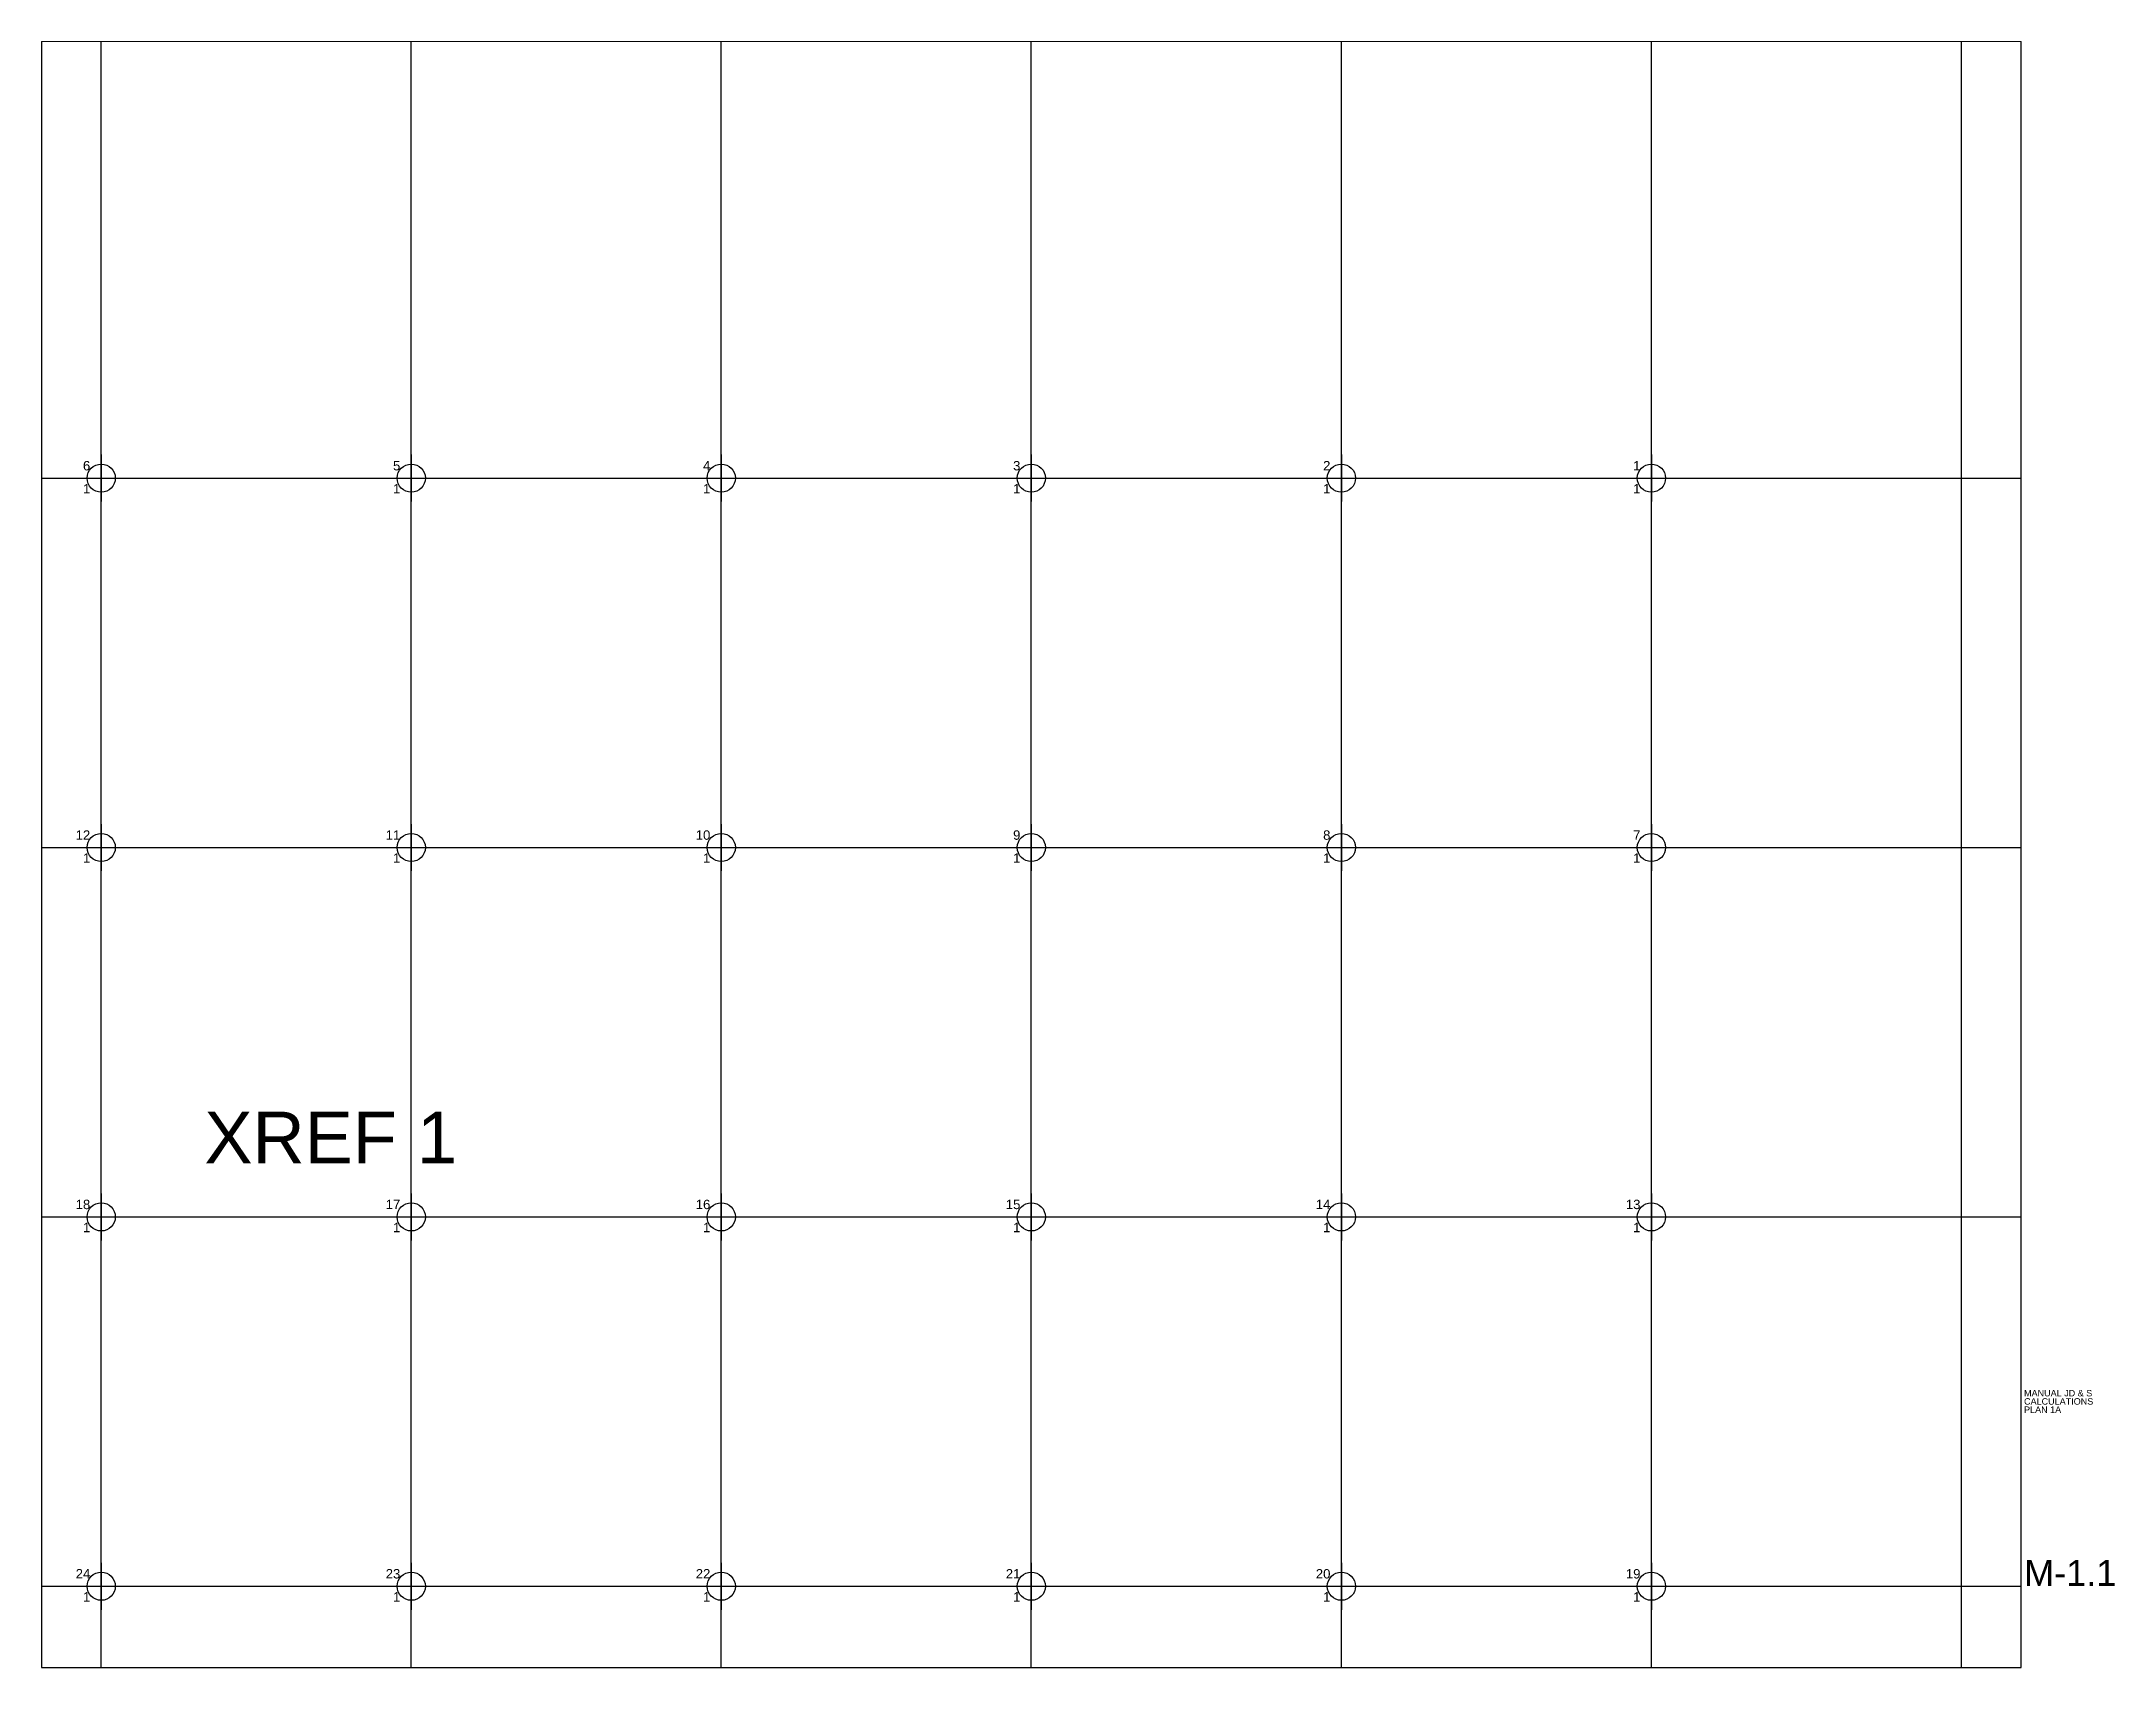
# Paper-space layout 'M-1.1' of a CAD drawing. Header units: inches. Extents: x 0.8 to 40.9, y -0.9 to 30.6.
# The model-space entities are those that its viewports show. They can reach past a viewport. Long polylines and large blocks are cut down to what shows.
import ezdxf
from ezdxf.enums import TextEntityAlignment as Align

# ---------------------------------------------------------------- set-up
doc = ezdxf.new("R2010")
doc.units = ezdxf.units.IN
doc.header["$MEASUREMENT"] = 0
doc.layers.add('GEC_DESCRIPTION_TITLE', color=3, linetype='Continuous')
doc.layers.add('GEC_VIEWPORT', color=253, linetype='Continuous', plot=False)
doc.layers.add('M_NOPRINT', color=3, linetype='Continuous', plot=False)
doc.styles.add('A2', font='arial.ttf', dxfattribs={"width": 0.85})
doc.styles.add('shbd-text', font='arial.ttf')
doc.styles.get("Standard").update_dxf_attribs({"font": 'arial.ttf'})

# ---------------------------------------------------------------- blocks, each defined once
blk = doc.blocks.new('Sheet-Info')
at = {"color": 2, "linetype": 'Continuous', "style": 'A2'}
for tag, p in [('SHT_NAME_1', (39.131, 4.377)), ('SHT_NAME_2', (39.131, 4.217)), ('SHT_NAME_3', (39.131, 4.057)), ('SHT_NAME_4', (39.131, 3.88)), ('SHT_NAME_5', (39.131, 3.704)), ('ENGINEER', (40.24, 2.424)), ('DRAFTER', (40.24, 2.151))]:
    blk.add_attdef(tag, p, '', height=0.125, dxfattribs=at)
at = {"color": 3, "linetype": 'Continuous', "ltscale": 12, "style": 'shbd-text'}
blk.add_attdef('SHT-NO.', (39.131, 0.709), '', height=0.5, dxfattribs=at)
blk = doc.blocks.new('S_COOR')
for p, q in [((0, 5), (0, -5)), ((-5, 0), (5, 0))]:
    blk.add_line(p, q)
blk.add_circle((0, 0), 3)
for tag, p in [('ID2', (-2.33, 1.65)), ('ID1', (-2.33, -3.26))]:
    blk.add_attdef(tag, text='', height=2).set_placement(p, align=Align.RIGHT)

msp = doc.modelspace()

# ---------------------------------------------------------------- linework, layer by layer
at = {"layer": 'GEC_VIEWPORT', "color": 1}
for p, q in [((45.156, -8.477), (45.156, 23)), ((51.156, -8.477), (51.156, 23)), ((57.156, -8.477), (57.156, 23)), ((63.156, -8.477), (63.156, 23)), ((69.156, -8.477), (69.156, 23)), ((75.156, -8.477), (75.156, 23)), ((81.156, -8.477), (81.156, 23))]:
    msp.add_line(p, q, dxfattribs=at)
for p in [(19.156, 14.546), (19.156, 7.396), (19.156, 0.246), (19.156, -6.904)]:
    msp.add_xline(p, (1, 0), dxfattribs=at)
at = {"layer": 'GEC_VIEWPORT', "color": 140}
msp.add_lwpolyline([(44, -8.477), (82.312, -8.477), (82.312, 23), (44, 23)], close=True, dxfattribs=at)

# ---------------------------------------------------------------- block references
at = {"layer": 'M_NOPRINT', "xscale": 0.09090909090909091, "yscale": 0.09090909090909091, "zscale": 0.09090909090909091}
for p, values in [((45.156, 14.546), {'ID1': '1', 'ID2': ' 6'}), ((51.156, 14.546), {'ID1': '1', 'ID2': ' 5'}), ((57.156, 14.546), {'ID1': '1', 'ID2': ' 4'}), ((63.156, 14.546), {'ID1': '1', 'ID2': ' 3'}), ((69.156, 14.546), {'ID1': '1', 'ID2': ' 2'}), ((75.156, 14.546), {'ID1': '1', 'ID2': '1'}), ((45.156, 7.396), {'ID1': '1', 'ID2': ' 12'}), ((51.156, 7.396), {'ID1': '1', 'ID2': ' 11'}), ((57.156, 7.396), {'ID1': '1', 'ID2': ' 10'}), ((63.156, 7.396), {'ID1': '1', 'ID2': ' 9'}), ((69.156, 7.396), {'ID1': '1', 'ID2': ' 8'}), ((75.156, 7.396), {'ID1': '1', 'ID2': ' 7'}), ((45.156, 0.246), {'ID1': '1', 'ID2': ' 18'}), ((51.156, 0.246), {'ID1': '1', 'ID2': ' 17'}), ((57.156, 0.246), {'ID1': '1', 'ID2': ' 16'}), ((63.156, 0.246), {'ID1': '1', 'ID2': ' 15'}), ((69.156, 0.246), {'ID1': '1', 'ID2': ' 14'}), ((75.156, 0.246), {'ID1': '1', 'ID2': ' 13'}), ((45.156, -6.904), {'ID1': '1', 'ID2': ' 24'}), ((51.156, -6.904), {'ID1': '1', 'ID2': ' 23'}), ((57.156, -6.904), {'ID1': '1', 'ID2': ' 22'}), ((63.156, -6.904), {'ID1': '1', 'ID2': ' 21'}), ((69.156, -6.904), {'ID1': '1', 'ID2': ' 20'}), ((75.156, -6.904), {'ID1': '1', 'ID2': ' 19'})]:
    msp.add_blockref('S_COOR', p, dxfattribs=at).add_auto_attribs(values)

# ---------------------------------------------------------------- texts
at = {"layer": 'GEC_VIEWPORT', "color": 2, "style": 'shbd-text'}
msp.add_text('XREF 1', height=1, dxfattribs=at).set_placement((47.153, 1.282))

psp = doc.layouts.new('M-1.1')

# ---------------------------------------------------------------- block references
at = {"layer": 'GEC_DESCRIPTION_TITLE'}
ref = psp.add_blockref('Sheet-Info', (-0.005, -0.029), dxfattribs=at)
ref.add_attrib('SHT-NO.', 'M-1.1', (39.126, 0.68), dxfattribs={"layer": '0', "color": 3, "linetype": 'Continuous', "ltscale": 12, "height": 0.5, "style": 'shbd-text'})
ref.add_attrib('SHT_NAME_1', 'MANUAL JD & S', (39.126, 4.348), dxfattribs={"layer": '0', "color": 2, "linetype": 'Continuous', "height": 0.125, "style": 'A2'})
ref.add_attrib('SHT_NAME_2', 'CALCULATIONS', (39.126, 4.188), dxfattribs={"layer": '0', "color": 2, "linetype": 'Continuous', "height": 0.125, "style": 'A2'})
ref.add_attrib('SHT_NAME_3', 'PLAN 1A', (39.126, 4.028), dxfattribs={"layer": '0', "color": 2, "linetype": 'Continuous', "height": 0.125, "style": 'A2'})

# ---------------------------------------------------------------- viewports
at = {"layer": 'GEC_VIEWPORT'}
psp.add_viewport(center=(19.914, 14.838), size=(38.313, 31.47739), view_center_point=(63.156, 7.261), view_height=31.47739, dxfattribs=at)

doc.saveas('drawing.dxf')
